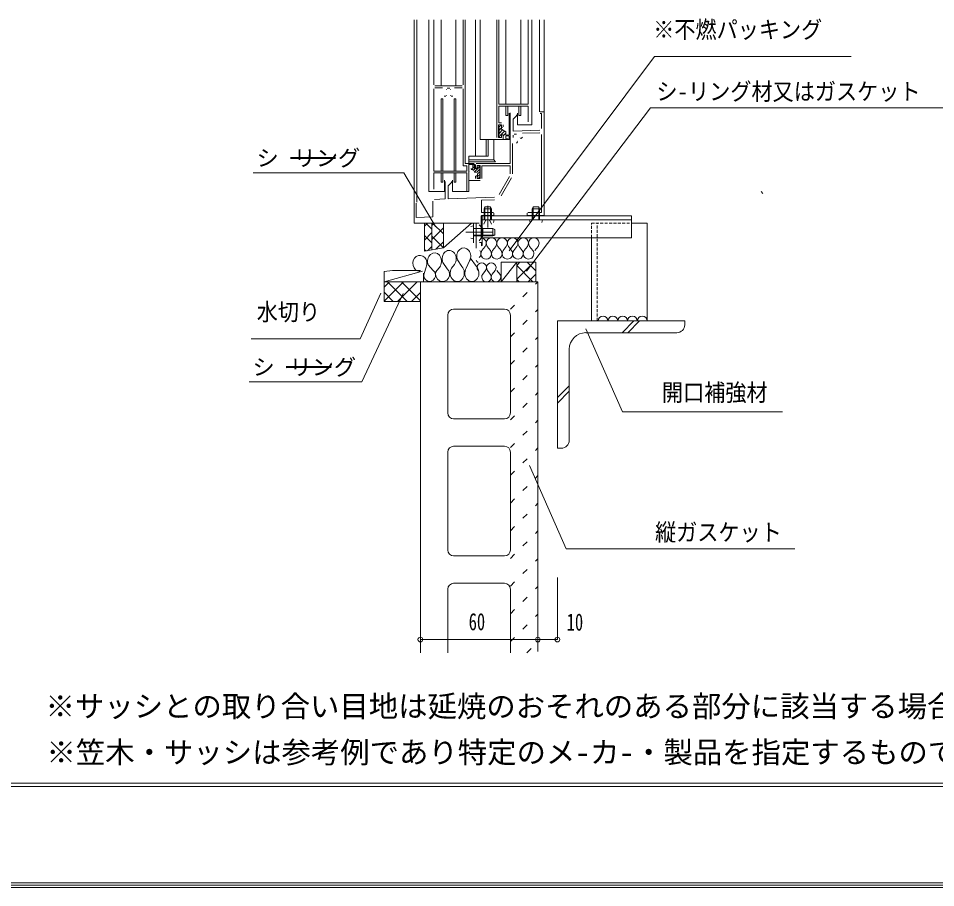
# Model space of a CAD drawing. Units: millimetres, scale not verified. Extents: x -1209 to 1209, y -852 to 852.
# Drawn here: x -593.9 to -125.5, y -852.4 to -408.5 of the extents above; entities that cross this region are included whole.
import ezdxf
from ezdxf.enums import TextEntityAlignment as Align

# ---------------------------------------------------------------- set-up
doc = ezdxf.new("R2010")
doc.units = ezdxf.units.MM
doc.header["$LTSCALE"] = 3
for name, pattern in [('USER1', [3, 1, -2]), ('USER4', [13, 6, -3, 1, -3]), ('USER9', [0.75, 0.5, -0.25])]:
    doc.linetypes.add(name, pattern=pattern)
for name, color, linetype, lineweight in [('0-1_0-0WAKU', 7, 'Continuous', 18), ('0-2_0-1AL', 5, 'Continuous', 18), ('0-3_0-2SUNPO', 7, 'Continuous', 18), ('0-4_0-3STEEL', 6, 'Continuous', 18), ('0-6_0-5FUKUSIZA', 3, 'Continuous', 18), ('0-9_0-8SASH', 4, 'Continuous', 18)]:
    doc.layers.add(name, color=color, linetype=linetype, lineweight=lineweight)
doc.styles.add('ＭＳ ゴシック', font='')
doc.styles.get('ＭＳ ゴシック').set_extended_font_data('MS Gothic')

msp = doc.modelspace()

# ---------------------------------------------------------------- linework, layer by layer
at = {"layer": '0-1_0-0WAKU'}
for p, q in [((-1207, -799), (1207, -799)), ((-1207, -800.7), (1207, -800.7)), ((-1209.414, -852.414), (1209.414, -852.414)), ((1208.207, -851.207), (-1208.207, -851.207)), ((1207, -850), (-1207, -850))]:
    msp.add_line(p, q, dxfattribs=at)
at = {"layer": '0-2_0-1AL'}
for p, q in [((-328.61, -543.003), (-388.61, -543.003)), ((-388.61, -732.419), (-388.61, -543.003)), ((-328.61, -731.805), (-328.61, -543.003)), ((-371.609, -557.001), (-345.609, -557.001)), ((-374.609, -560.001), (-374.609, -610.001)), ((-342.609, -560.001), (-342.609, -610.001)), ((-371.609, -613.001), (-345.609, -613.001)), ((-371.609, -627.001), (-345.609, -627.001)), ((-374.609, -630.001), (-374.609, -680.001)), ((-342.609, -630.001), (-342.609, -680.001)), ((-371.609, -683.001), (-345.609, -683.001)), ((-371.609, -697.001), (-345.609, -697.001)), ((-374.609, -700.001), (-374.609, -732.419)), ((-342.609, -700.001), (-342.609, -732.419))]:
    msp.add_line(p, q, dxfattribs=at)
for centre, start, end in [((-371.609, -560.001), 90, 180), ((-345.609, -560.001), 0, 90), ((-371.609, -610.001), 180, 270), ((-345.609, -610.001), 270, 0), ((-371.609, -630.001), 90, 180), ((-345.609, -630.001), 0, 90), ((-371.609, -680.001), 180, 270), ((-345.609, -680.001), 270, 0), ((-371.609, -700.001), 90, 180), ((-345.609, -700.001), 0, 90)]:
    msp.add_arc(centre, 3, start, end, dxfattribs=at)
at = {"layer": '0-3_0-2SUNPO'}
for p, q in [((-408.729, -548.833), (-419.316, -572.207)), ((-397.35, -549.065), (-418.536, -594.104)), ((-304.164, -567.012), (-285.318, -609.43)), ((-419.316, -572.207), (-475.041, -572.207)), ((-418.536, -594.104), (-476.027, -594.104)), ((-285.318, -609.43), (-203.629, -609.43)), ((-332.907, -636.894), (-314.061, -679.313)), ((-314.061, -679.313), (-197.373, -679.313)), ((-318.61, -694.057), (-318.61, -725.708)), ((-328.61, -725.708), (-388.61, -725.708)), ((-328.61, -725.708), (-318.61, -725.708))]:
    msp.add_line(p, q, dxfattribs=at)
for points in [[(-343.167, -527.268), (-269.042, -428.041), (-168.661, -428.041)], [(-334.402, -537.646), (-271.079, -454.138), (-106.799, -454.138)], [(-380.89, -514.857), (-397.035, -487.338), (-473.956, -487.338)]]:
    msp.add_lwpolyline(points, dxfattribs=at)
for centre, start, end in [((-388.61, -725.708), 0, 180), ((-388.61, -725.708), 180, 0), ((-328.61, -725.708), 0, 180), ((-328.61, -725.708), 0, 180), ((-328.61, -725.708), 180, 0), ((-328.61, -725.708), 180, 0), ((-318.61, -725.708), 0, 180), ((-318.61, -725.708), 180, 0)]:
    msp.add_arc(centre, 1.2, start, end, dxfattribs=at)
at = {"layer": '0-4_0-3STEEL'}
for p, q in [((-318.61, -563.003), (-318.61, -628.003)), ((-253.608, -563.003), (-318.61, -563.003)), ((-285.501, -569.003), (-279.501, -563.003)), ((-282.672, -569.003), (-276.672, -563.003)), ((-253.608, -563.003), (-253.608, -565.003)), ((-257.608, -569.003), (-304.107, -569.003)), ((-312.61, -577.502), (-312.61, -624.002)), ((-318.61, -602.109), (-312.61, -596.109)), ((-318.61, -604.938), (-312.61, -598.938)), ((-316.608, -628.002), (-318.61, -628.002))]:
    msp.add_line(p, q, dxfattribs=at)
for centre, radius, start, end in [((-257.608, -565.003), 4, 270, 0), ((-304.107, -577.502), 8.5, 90, 180), ((-316.608, -624.002), 4, 270, 0)]:
    msp.add_arc(centre, radius, start, end, dxfattribs=at)
at = {"layer": '0-6_0-5FUKUSIZA'}
for p, q in [((-213.789, -497.952), (-214.51, -496.991)), ((-386.569, -514.628), (-384.943, -513.003)), ((-386.569, -513.003), (-386.569, -527.432)), ((-386.569, -513.003), (-376.801, -513.003)), ((-382.768, -516.111), (-385.876, -513.003)), ((-382.768, -514.362), (-381.408, -513.003)), ((-382.768, -526.77), (-382.768, -513.003)), ((-376.801, -518.542), (-382.34, -513.003)), ((-376.801, -513.003), (-376.801, -525.731)), ((-362.4, -513.003), (-376.801, -525.613)), ((-386.569, -521.699), (-382.768, -517.898)), ((-382.768, -523.182), (-386.569, -519.38)), ((-382.768, -521.433), (-376.801, -515.466)), ((-376.801, -525.613), (-382.768, -519.646)), ((-380.668, -526.404), (-376.801, -522.537)), ((-386.569, -527.432), (-376.801, -525.613)), ((-385.734, -527.286), (-386.569, -526.451)), ((-384.948, -527.149), (-382.768, -524.969)), ((-357.125, -527.106), (-355.505, -524.946)), ((-352.805, -527.106), (-354.425, -524.946)), ((-351.725, -527.106), (-350.105, -524.946)), ((-347.405, -527.106), (-349.025, -524.946)), ((-346.325, -527.106), (-344.705, -524.946)), ((-342.005, -527.106), (-343.625, -524.946)), ((-340.925, -527.106), (-339.305, -524.946)), ((-336.605, -527.106), (-338.225, -524.946)), ((-335.525, -527.106), (-333.905, -524.946)), ((-331.205, -527.106), (-332.825, -524.946)), ((-330.125, -527.106), (-328.505, -524.946)), ((-374.858, -536.333), (-377.148, -533.233)), ((-367.425, -535.2), (-369.652, -531.797)), ((-365.24, -536.043), (-363.506, -532.386)), ((-359.954, -535.202), (-363.102, -530.792)), ((-339.396, -533.003), (-347.377, -543.003)), ((-347.377, -533.003), (-329.67, -533.003)), ((-339.396, -534.631), (-337.768, -533.003)), ((-339.396, -541.702), (-330.697, -533.003)), ((-339.396, -533.003), (-339.396, -543.003)), ((-329.67, -537.389), (-334.056, -533.003)), ((-387.448, -537.618), (-407.101, -543.003)), ((-388.452, -537.202), (-402.758, -537.202)), ((-387.04, -538.622), (-387.032, -543.003)), ((-385.639, -535.49), (-386.676, -538.737)), ((-384.608, -534.379), (-381.992, -537.32)), ((-378.329, -534.964), (-380.623, -537.909)), ((-372.712, -536.042), (-371.123, -534.134)), ((-356.765, -539.165), (-355.307, -537.221)), ((-352.877, -539.165), (-354.335, -537.221)), ((-351.905, -539.165), (-350.447, -537.221)), ((-348.017, -539.165), (-349.475, -537.221)), ((-331.127, -543.003), (-339.396, -534.733)), ((-407.101, -545.766), (-404.337, -543.003)), ((-407.101, -552.837), (-397.266, -543.003)), ((-407.101, -543.003), (-387.032, -543.003)), ((-395.331, -553.045), (-405.373, -543.003)), ((-400.237, -553.045), (-390.195, -543.003)), ((-388.61, -552.695), (-398.302, -543.003)), ((-338.198, -543.003), (-339.396, -541.804)), ((-333.626, -543.003), (-329.67, -539.046)), ((-402.402, -553.045), (-407.101, -548.346)), ((-393.166, -553.045), (-388.61, -548.488))]:
    msp.add_line(p, q, dxfattribs=at)
at = {"layer": '0-6_0-5FUKUSIZA', "linetype": 'USER1'}
for p, q in [((-342.61, -557.003), (-328.61, -543.003)), ((-342.61, -571.145), (-328.61, -557.145)), ((-342.61, -585.287), (-328.61, -571.287)), ((-342.61, -599.429), (-328.61, -585.429)), ((-342.61, -613.571), (-328.61, -599.571)), ((-342.61, -627.713), (-328.61, -613.713)), ((-342.61, -641.855), (-328.61, -627.855)), ((-342.61, -655.998), (-328.61, -641.997)), ((-342.61, -670.14), (-328.61, -656.14)), ((-342.61, -684.282), (-328.61, -670.282)), ((-342.61, -698.424), (-328.61, -684.424)), ((-342.61, -712.566), (-328.61, -698.566)), ((-342.61, -726.708), (-328.61, -712.708)), ((-334.178, -732.419), (-328.61, -726.85))]:
    msp.add_line(p, q, dxfattribs=at)
at = {"layer": '0-6_0-5FUKUSIZA'}
for points in [[(-339.396, -543.003), (-347.377, -543.003), (-347.377, -533.003)], [(-329.67, -533.003), (-329.67, -543.003), (-339.396, -543.003)], [(-407.101, -553.045), (-407.101, -543.003), (-407.101, -537.731), (-402.758, -537.202)], [(-388.61, -543.003), (-388.61, -553.045), (-407.101, -553.045)]]:
    msp.add_lwpolyline(points, dxfattribs=at)
for centre, radius, start, end in [((-357.665, -523.325), 2.7, 323.12981, 87.66164), ((-352.265, -523.325), 2.7, 323.12981, 216.87016), ((-346.865, -523.326), 2.7, 323.12981, 216.87016), ((-341.465, -523.326), 2.7, 323.12981, 216.87016), ((-336.065, -523.326), 2.7, 323.12981, 216.87016), ((-330.665, -523.326), 2.7, 323.12981, 216.87016), ((-360.365, -528.726), 2.7, 313.4055, 36.87013), ((-354.965, -528.726), 2.7, 143.12273, 36.87018), ((-349.565, -528.726), 2.7, 143.12273, 293.57524), ((-349.565, -528.726), 2.7, 293.57524, 36.87015), ((-344.165, -528.726), 2.7, 143.12273, 293.57524), ((-344.165, -528.726), 2.7, 293.57524, 36.87015), ((-338.765, -528.726), 2.7, 143.12273, 293.57524), ((-338.765, -528.726), 2.7, 293.57524, 36.87015), ((-333.365, -528.726), 2.7, 143.12273, 293.57524), ((-333.365, -528.726), 2.7, 293.57524, 36.87015), ((-357.251, -535.763), 2.43, 323.12981, 216.87016), ((-352.391, -535.763), 2.43, 323.12981, 216.87016), ((-354.821, -540.623), 2.43, 143.12273, 293.57524), ((-354.821, -540.623), 2.43, 293.57524, 36.87015), ((-349.961, -540.623), 2.43, 143.12273, 293.57524), ((-349.961, -540.623), 2.43, 293.57524, 36.87015), ((-295.301, -563.003), 2.5, 0, 180), ((-290.301, -563.003), 2.5, 0, 180), ((-285.301, -563.003), 2.5, 0, 180), ((-280.301, -563.003), 2.5, 0, 180), ((-275.301, -563.003), 2.5, 0, 180)]:
    msp.add_arc(centre, radius, start, end, dxfattribs=at)
for centre, major_axis, ratio, start_param, end_param in [((-388.843, -533.64), (-0.001, -4.062), 0.886368, 1.097797, 6.2831853), ((-381.371, -532.511), (-0.001, -4.269), 0.84332, 0.9549681, 5.1654947), ((-373.898, -531.358), (-0.001, -4.359), 0.825952, 0.88043, 5.1573569), ((-366.426, -529.935), (-0.001, -4.191), 0.858915, 0.9463022, 5.1727472), ((-383.845, -539.768), (-0.001, -3.113), 0.963611, 4.3750678, 8.7589352), ((-377.226, -539.146), (-0.001, -3.736), 0.963611, 4.3750678, 8.7083392), ((-369.754, -538.525), (-0.001, -4.359), 0.825952, 4.1063385, 8.721587), ((-362.282, -538.526), (-0.001, -4.359), 0.825952, 4.1063385, 8.721587)]:
    msp.add_ellipse(centre, major_axis=major_axis, ratio=ratio, start_param=start_param, end_param=end_param, dxfattribs=at)
at = {"layer": '0-9_0-8SASH'}
for p, q in [((-391.768, -409.297), (-391.768, -502.297)), ((-390.442, -409.297), (-390.442, -502.297)), ((-384.19, -496.897), (-384.19, -409.297)), ((-381.726, -409.297), (-381.726, -442.421)), ((-378.031, -442.896), (-378.031, -409.297)), ((-370.454, -442.896), (-370.454, -409.297)), ((-366.757, -409.297), (-366.757, -442.421)), ((-365.716, -409.297), (-365.716, -482.684)), ((-360.505, -478.896), (-360.505, -409.297)), ((-358.138, -470.368), (-358.138, -409.297)), ((-349.611, -409.297), (-349.611, -469.422)), ((-348.567, -409.297), (-348.567, -452.369)), ((-344.873, -452.369), (-344.873, -409.297)), ((-337.295, -452.369), (-337.295, -409.297)), ((-333.6, -409.297), (-333.6, -452.369)), ((-327.82, -456.158), (-327.82, -409.297)), ((-325.453, -409.297), (-325.453, -456.158)), ((-381.726, -444.504), (-381.726, -486.474)), ((-367.231, -442.896), (-381.253, -442.896)), ((-381.253, -444.032), (-377.303, -444.032)), ((-375.331, -444.601), (-375.331, -444.771)), ((-373.626, -444.126), (-374.857, -444.126)), ((-373.152, -444.601), (-373.152, -444.771)), ((-367.231, -444.032), (-371.182, -444.032)), ((-366.757, -444.504), (-366.757, -483.726)), ((-378.031, -486.474), (-378.031, -449.526)), ((-377.084, -449.526), (-378.031, -449.526)), ((-377.084, -486.474), (-377.084, -449.526)), ((-375.616, -448.2), (-376.392, -448.2)), ((-375.331, -447.918), (-375.331, -447.651)), ((-373.152, -447.918), (-373.152, -447.651)), ((-372.869, -448.2), (-372.091, -448.2)), ((-371.399, -486.474), (-371.399, -449.526)), ((-370.453, -449.526), (-371.399, -449.526)), ((-370.453, -486.474), (-370.453, -449.526)), ((-333.6, -452.369), (-348.567, -452.369)), ((-333.6, -453.317), (-348.567, -453.317)), ((-348.567, -453.317), (-348.567, -461.843)), ((-344.873, -458.054), (-344.873, -453.317)), ((-343.926, -458.054), (-343.926, -453.317)), ((-338.242, -458.054), (-338.242, -453.317)), ((-337.295, -458.054), (-337.295, -453.317)), ((-333.6, -453.317), (-333.6, -461.33)), ((-343.926, -458.054), (-344.873, -458.054)), ((-343.168, -456.973), (-343.168, -468.104)), ((-342.789, -456.67), (-342.789, -467.812)), ((-341.178, -459.947), (-339.473, -458.242)), ((-339.473, -458.242), (-339.473, -457.769)), ((-339.001, -462.79), (-339.001, -456.973)), ((-337.295, -458.054), (-338.242, -458.054)), ((-325.453, -456.158), (-327.346, -456.158)), ((-327.346, -457.106), (-326.683, -457.106)), ((-326.683, -464.713), (-326.683, -457.106)), ((-325.453, -509.211), (-325.453, -456.158)), ((-348.663, -464.164), (-347.28, -462.79)), ((-347.241, -461.843), (-348.567, -461.843)), ((-347.241, -463.926), (-347.241, -462.79)), ((-346.294, -463.926), (-346.294, -462.79)), ((-341.178, -459.947), (-341.178, -466.135)), ((-348.379, -464.495), (-348.663, -464.211)), ((-348.663, -469.195), (-345.585, -466.115)), ((-348.379, -467.718), (-348.663, -468)), ((-348.379, -465.556), (-347.241, -464.42)), ((-348.379, -467.718), (-348.379, -464.495)), ((-348.379, -467.235), (-346.646, -465.501)), ((-347.241, -465.159), (-347.241, -463.926)), ((-347.241, -465.159), (-344.873, -466.522)), ((-347.241, -468.285), (-347.241, -468)), ((-346.957, -468), (-347.241, -468)), ((-347.241, -468.285), (-347.241, -469.422)), ((-346.579, -464.211), (-346.957, -464.211)), ((-346.579, -468), (-346.957, -468)), ((-346.579, -468), (-346.294, -468)), ((-346.294, -468.504), (-344.873, -467.08)), ((-346.294, -468), (-346.294, -470.368)), ((-346.294, -468.285), (-346.294, -469.422)), ((-344.873, -466.522), (-344.873, -468)), ((-343.415, -468.125), (-344.873, -468)), ((-344.598, -468.475), (-344.182, -468.057)), ((-343.168, -468.418), (-343.168, -470.104)), ((-342.789, -468.086), (-342.789, -470.151)), ((-327.603, -465.66), (-341.178, -466.135)), ((-341.131, -468.114), (-341.131, -469.347)), ((-340.658, -467.642), (-339.426, -467.642)), ((-327.67, -466.892), (-336.357, -467.206)), ((-326.683, -467.84), (-326.683, -507.649)), ((-358.138, -470.368), (-346.294, -470.368)), ((-354.915, -470.368), (-354.915, -478.896)), ((-351.127, -480.792), (-351.127, -470.368)), ((-348.663, -469.422), (-347.241, -469.422)), ((-348.663, -470.368), (-347.241, -470.368)), ((-342.817, -470.368), (-346.294, -470.368)), ((-343.452, -468.475), (-344.873, -468.475)), ((-344.873, -468.475), (-344.873, -469.895)), ((-342.8, -470.151), (-344.873, -469.895)), ((-344.817, -470.368), (-344.4, -469.953)), ((-343.139, -470.368), (-342.911, -470.133)), ((-341.462, -487.886), (-341.462, -472.483)), ((-338.99, -471.723), (-339.539, -472.274)), ((-338.99, -471.326), (-339.181, -471.136)), ((-337.447, -469.783), (-337.635, -469.593)), ((-337.047, -469.783), (-336.499, -469.232)), ((-351.127, -480.792), (-363.822, -480.792)), ((-381.726, -486.474), (-364.864, -486.474)), ((-364.864, -483.726), (-366.757, -483.726)), ((-363.822, -482.684), (-365.716, -482.684)), ((-364.864, -483.726), (-364.864, -486.474)), ((-363.822, -486.209), (-363.822, -486.549)), ((-361.358, -482.684), (-363.584, -482.684)), ((-361.737, -483.16), (-363.584, -483.16)), ((-363.527, -486.447), (-363.566, -486.588)), ((-362.874, -485.262), (-361.737, -485.186)), ((-362.618, -485.734), (-361.737, -485.734)), ((-361.737, -485.186), (-361.737, -482.684)), ((-360.989, -482.865), (-361.737, -483.622)), ((-360.884, -484.105), (-361.737, -484.959)), ((-361.737, -486.095), (-361.737, -485.734)), ((-360.59, -485.15), (-361.717, -486.275)), ((-358.232, -484.134), (-361.093, -486.996)), ((-360.884, -483.16), (-360.884, -485.15)), ((-359.368, -485.15), (-360.884, -485.15)), ((-360.315, -487.043), (-360.79, -487.043)), ((-360.505, -484.768), (-360.505, -483.16)), ((-359.842, -485.053), (-360.221, -485.053)), ((-358.232, -485.471), (-359.898, -487.137)), ((-359.557, -483.632), (-358.138, -483.632)), ((-359.557, -484.768), (-359.557, -483.632)), ((-359.368, -484.296), (-359.368, -485.15)), ((-358.232, -486.815), (-359.368, -487.951)), ((-358.988, -483.917), (-358.61, -483.917)), ((-358.232, -484.296), (-358.232, -489.601)), ((-358.138, -490.265), (-358.138, -483.632)), ((-357.19, -483.823), (-342.695, -483.823)), ((-357.19, -490.265), (-357.19, -483.823)), ((-342.695, -487.886), (-342.695, -483.823)), ((-381.726, -487.422), (-381.726, -495.683)), ((-381.726, -487.422), (-364.864, -487.422)), ((-378.031, -492.158), (-378.031, -487.422)), ((-377.084, -492.158), (-377.084, -487.422)), ((-376.326, -491.08), (-376.326, -496.897)), ((-372.157, -496.897), (-372.157, -491.08)), ((-371.399, -492.158), (-371.399, -487.422)), ((-370.453, -492.158), (-370.453, -487.422)), ((-364.864, -487.422), (-364.864, -496.897)), ((-359.557, -491.213), (-363.822, -491.213)), ((-360.505, -489.126), (-360.505, -490.265)), ((-359.842, -488.844), (-360.221, -488.844)), ((-359.557, -489.126), (-359.557, -490.265)), ((-359.557, -490.265), (-358.138, -490.265)), ((-358.138, -491.213), (-359.557, -491.213)), ((-359.368, -489.601), (-359.368, -487.99)), ((-358.232, -488.152), (-359.368, -489.288)), ((-358.988, -489.98), (-358.61, -489.98)), ((-358.232, -489.487), (-358.714, -489.98)), ((-343.074, -489.307), (-348.351, -498.44)), ((-342.012, -489.922), (-347.28, -499.056)), ((-377.084, -492.158), (-378.031, -492.158)), ((-375.852, -491.876), (-375.852, -500.743)), ((-374.336, -494.054), (-372.631, -492.349)), ((-374.336, -494.054), (-374.336, -500.686)), ((-372.631, -491.876), (-372.631, -492.349)), ((-370.453, -492.158), (-371.399, -492.158)), ((-384.19, -496.897), (-376.326, -496.897)), ((-381.376, -500.931), (-375.852, -500.743)), ((-350.709, -499.861), (-374.336, -500.686)), ((-372.157, -496.897), (-363.822, -496.897)), ((-350.672, -501.093), (-357.379, -501.331)), ((-391.768, -513.003), (-391.768, -502.297)), ((-391.768, -513.003), (-391.768, -502.297)), ((-390.821, -510.17), (-390.821, -502.893)), ((-390.821, -510.17), (-390.821, -502.893)), ((-382.295, -501.879), (-382.295, -509.866)), ((-357.379, -507.649), (-357.379, -501.331)), ((-355.607, -504.759), (-356.081, -505.707)), ((-356.081, -511.392), (-356.081, -505.707)), ((-352.291, -505.707), (-356.081, -505.707)), ((-352.765, -504.759), (-355.607, -504.759)), ((-355.607, -504.759), (-355.607, -511.392)), ((-352.765, -504.759), (-352.291, -505.707)), ((-352.765, -504.759), (-352.765, -511.392)), ((-352.291, -511.392), (-352.291, -505.707)), ((-330.995, -504.759), (-331.467, -505.707)), ((-331.467, -511.392), (-331.467, -505.707)), ((-327.678, -505.707), (-331.467, -505.707)), ((-328.152, -504.759), (-330.995, -504.759)), ((-330.995, -504.759), (-330.995, -511.392)), ((-328.152, -504.759), (-327.678, -505.707)), ((-328.152, -504.759), (-328.152, -511.392)), ((-327.678, -511.392), (-327.678, -505.707)), ((-382.295, -509.866), (-390.821, -510.17)), ((-351.316, -507.649), (-357.379, -507.649)), ((-357.047, -524.263), (-357.047, -509.211)), ((-351.031, -508.926), (-351.031, -507.931)), ((-333.979, -508.926), (-333.979, -507.931)), ((-333.694, -507.649), (-326.683, -507.649)), ((-333.694, -509.211), (-325.453, -509.211)), ((-358.61, -513.003), (-391.768, -513.003)), ((-361.453, -514.423), (-362.788, -514.784)), ((-361.453, -513.285), (-361.453, -517.264)), ((-361.453, -522.292), (-361.453, -513.947)), ((-360.315, -513.003), (-361.169, -513.003)), ((-360.031, -525.818), (-360.031, -513.003)), ((-360.031, -523.457), (-360.031, -513.285)), ((-358.61, -513.947), (-356.716, -515.843)), ((-357.503, -511.392), (-357.143, -512.718)), ((-280.794, -511.392), (-357.047, -511.392)), ((-357.047, -514.754), (-357.047, -524.406)), ((-356.176, -513.617), (-355.275, -511.77)), ((-355.275, -511.77), (-354.187, -511.193)), ((-353.097, -511.77), (-354.187, -511.193)), ((-352.197, -513.617), (-353.097, -511.77)), ((-350.87, -511.392), (-351.221, -512.718)), ((-332.889, -511.392), (-332.538, -512.718)), ((-331.467, -511.392), (-332.889, -511.392)), ((-327.678, -511.392), (-331.467, -511.392)), ((-327.678, -511.392), (-326.258, -511.392)), ((-326.258, -511.392), (-326.617, -512.718)), ((-280.794, -513.003), (-272.801, -513.003)), ((-272.801, -513.003), (-272.801, -563.003)), ((-365.309, -517.739), (-351.487, -517.739)), ((-361.453, -515.843), (-351.505, -515.843)), ((-361.453, -518.212), (-361.453, -523.055)), ((-350.557, -519.16), (-361.453, -519.16)), ((-361.453, -519.633), (-351.505, -519.633)), ((-358.61, -522.055), (-356.716, -519.633)), ((-356.716, -519.633), (-356.716, -515.843)), ((-350.557, -516.316), (-351.505, -515.843)), ((-351.505, -515.843), (-351.505, -519.633)), ((-350.557, -519.16), (-351.505, -519.633)), ((-350.557, -516.316), (-350.557, -519.16)), ((-361.453, -521.054), (-362.788, -520.694)), ((-357.664, -523.003), (-358.327, -523.003)), ((-357.379, -522.718), (-357.379, -524.738)), ((-357.379, -524.738), (-357.047, -524.406)), ((-301.223, -563.003), (-301.223, -520.494))]:
    msp.add_line(p, q, dxfattribs=at)
at = {"layer": '0-9_0-8SASH', "linetype": 'USER4'}
msp.add_line((-354.187, -515.246), (-354.187, -504.258), dxfattribs=at)
at = {"layer": '0-9_0-8SASH', "linetype": 'USER9'}
for p, q in [((-301.223, -513.003), (-280.794, -513.003)), ((-301.223, -520.494), (-301.223, -513.003)), ((-298.38, -563.003), (-298.38, -513.003))]:
    msp.add_line(p, q, dxfattribs=at)
at = {"layer": '0-9_0-8SASH'}
for points in [[(-331.611, -409.297), (-331.611, -462.79), (-339.001, -462.79)], [(-360.031, -482.684), (-342.695, -482.684), (-342.695, -457.769)], [(-348.663, -469.422), (-348.663, -462.79), (-347.241, -462.79)], [(-353.968, -470.368), (-353.968, -478.896), (-363.822, -478.896), (-363.822, -496.897)], [(-351.127, -480.792), (-350.179, -481.736), (-363.822, -481.736)], [(-363.822, -482.684), (-363.822, -496.897), (-364.864, -496.897)], [(-357.379, -514.423), (-357.379, -509.211), (-351.316, -509.211)]]:
    msp.add_lwpolyline(points, dxfattribs=at)
msp.add_lwpolyline([(-280.794, -509.297), (-357.472, -509.297), (-357.472, -520.494), (-280.794, -520.494)], close=True, dxfattribs=at)
msp.add_arc((-359.031, -532.003), 1, 179.99999, 270, dxfattribs=at)

# ---------------------------------------------------------------- texts
at = {"layer": '0-3_0-2SUNPO', "style": 'ＭＳ ゴシック'}
for s, height, width, p in [('※不燃パッキング', 8.791, 0.9, (-269.692, -421.261)), ('シ-リング材又はガスケット', 8.791, 0.9, (-268.061, -452.856)), ('ｰ', 8.303, 5.15, (-458.341, -486.438)), ('水切り', 8.791, 0.9, (-472.163, -565.427)), ('ｰ', 8.303, 5.15, (-460.412, -593.204)), ('開口補強材', 8.791, 0.9, (-265.233, -606.577)), ('縦ガスケット', 8.791, 0.9, (-268.748, -677.94)), ('60', 8.798, 0.7, (-363.915, -723.608)), ('10', 8.798, 0.7, (-313.843, -723.808))]:
    msp.add_text(s, height=height, dxfattribs=dict(at, width=width)).set_placement(p, align=Align.BOTTOM_LEFT)
for s, height, p in [('シ', 8.303, (-472.244, -486.438)), ('リング', 8.303, (-453.333, -486.438)), ('シ', 8.303, (-474.315, -593.204)), ('リング', 8.303, (-455.404, -593.204)), ('※サッシとの取り合い目地は延焼のおそれのある部分に該当する場合は不燃パッキングを必要とする', 11, (-579.989, -768.577)), ('※笠木・サッシは参考例であり特定のメ-カ-・製品を指定するものではない', 11, (-579.54, -792.084))]:
    msp.add_text(s, height=height, dxfattribs=at).set_placement(p, align=Align.BOTTOM_LEFT)

doc.saveas('drawing.dxf')
